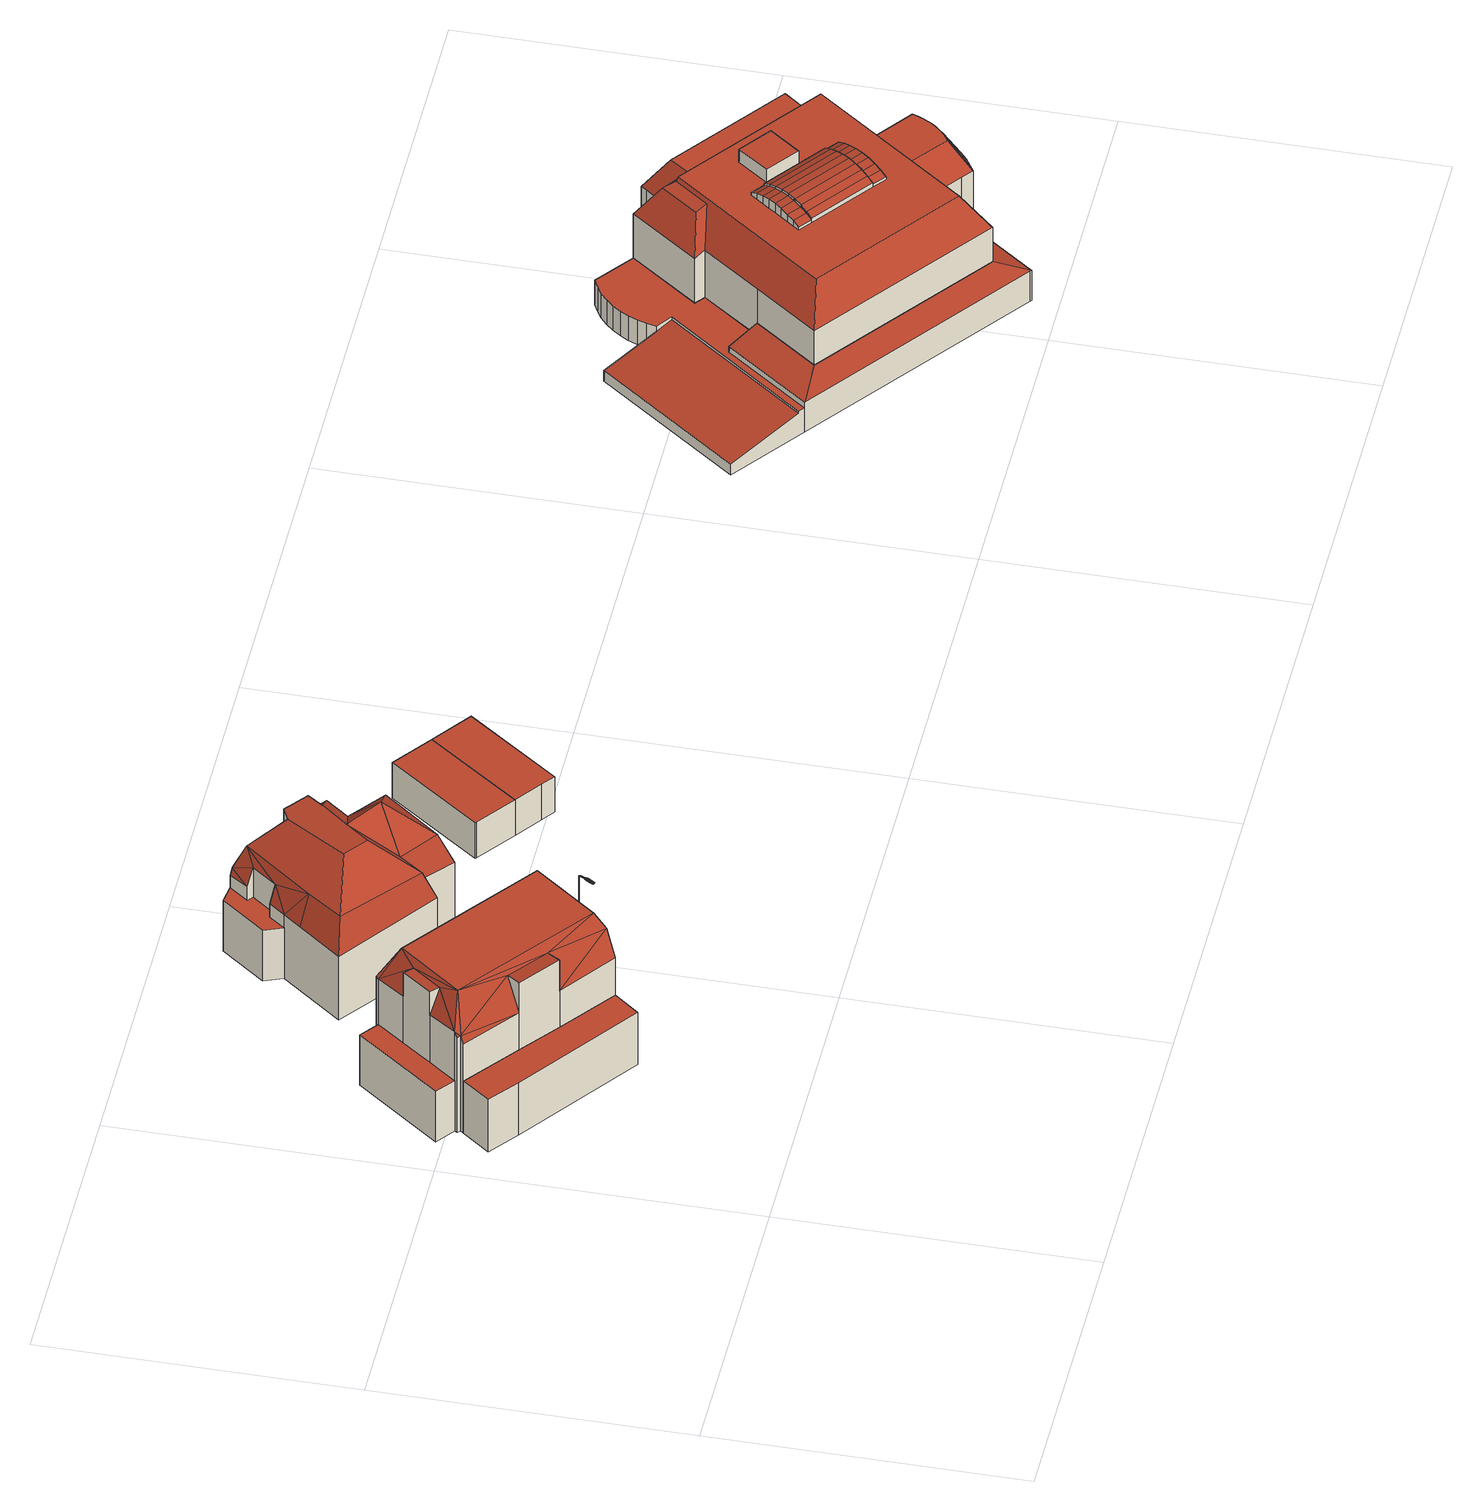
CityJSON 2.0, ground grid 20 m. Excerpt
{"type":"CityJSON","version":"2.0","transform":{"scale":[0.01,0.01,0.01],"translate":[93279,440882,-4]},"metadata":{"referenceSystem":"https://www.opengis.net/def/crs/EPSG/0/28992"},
"CityObjects":{
"building1":{"type":"Building","attributes":{"yearOfConstruction":1922,"statusOmschr":"Pand in gebruik","hoogste_bouwlaag":2,"aantalBouwlagen":3,"laagste_bouwlaag":0,"typeOmschr":"vrijstaand"},"address":[{"CountryName":"Nederland","LocalityName":"Rotterdam","ThoroughfareNumber":"4","ThoroughfareName":"Plaszicht","PostalCode":"3054AV"}],"children":["building1-1","building1-2"]},
"building1-1":{"type":"BuildingPart","parents":["building1"],"geometry":[{"type":"Solid","lod":"2","boundaries":[[[[0,1,2,3,4]],[[5,6,7,8,9,10]],[[11,12,13]],[[14,15,16]],[[17,18,19]],[[20,21,22]],[[0,23,24,1]],[[25,10,9,26]],[[27,25,26,28]],[[28,29,30,27]],[[31,30,29,32]],[[32,33,34,31]],[[35,34,33,36]],[[36,37,38,35]],[[39,40,41,42]],[[40,43,44,41]],[[45,44,43,46]],[[21,19,18,47,48,22]],[[6,22,48,7]],[[18,4,3,47]],[[38,37,39,42,49]],[[45,46,24,23,50]],[[12,51,52,16,15,13]],[[52,45,50,16]],[[42,51,12,49]],[[53,50,0]],[[0,50,23]],[[17,0,18]],[[18,0,4]],[[17,53,0]],[[54,53,20]],[[5,22,6]],[[5,20,22]],[[5,54,20]],[[20,53,17]],[[27,10,25]],[[27,30,10]],[[31,55,30]],[[30,55,10]],[[55,54,10]],[[10,54,5]],[[49,12,11]],[[56,38,49]],[[14,50,53]],[[14,16,50]],[[56,11,53]],[[56,49,11]],[[11,14,53]],[[47,3,2,57]],[[48,47,57,58]],[[7,48,58,8]],[[34,35,38,56,55,31]],[[42,41,44,45,52,51]],[[13,15,14,11]],[[55,56,53,54]],[[20,17,19,21]],[[26,9,8,58,57,2,1,24,46,43,40,39,37,36,33,32,29,28]]]],"semantics":{"surfaces":[{"type":"WallSurface"},{"type":"RoofSurface"},{"type":"ClosureSurface"},{"type":"GroundSurface"}],"values":[[0,0,0,0,0,0,0,0,0,0,0,0,0,0,0,0,0,0,0,0,0,0,0,0,0,1,1,1,1,1,1,1,1,1,1,1,1,1,1,1,1,1,1,1,1,1,1,1,2,2,2,1,1,1,1,1,3]]}}]},
"building1-2":{"type":"BuildingPart","parents":["building1"],"geometry":[{"type":"Solid","lod":"2","boundaries":[[[[59,60,61,62]],[[7,59,62,8]],[[2,63,64,3]],[[60,64,63,61]],[[8,58,48,7]],[[58,57,47,48]],[[57,2,3,47]],[[7,48,47,3,64,60,59]],[[8,62,61,63,2,57,58]]]],"semantics":{"surfaces":[{"type":"WallSurface"},{"type":"ClosureSurface"},{"type":"RoofSurface"},{"type":"GroundSurface"}],"values":[[0,0,0,0,1,1,1,2,3]]}}]},
"cityfurniture1":{"type":"CityFurniture","attributes":{"Lichtpunttype":"Straatverlichting","Brondatum":"12-06-2019","Buurt_nummer":"62","Masttype":"MAST 4M LPH 4M VERZ CON PT D60 PC VALMONT ART.301246 TEK.200.C.452","Lamptype":"PLL 36W KL.830 XTRA POLAR","Buurtnaam":"Hillegersberg Noord","Nummer":"4","Geplaatst_op":"01-01-2000","Wijknummer":"6","Nivo":"0","Datum_laatste_mutatie":"07-06-2019","Straatnaam":"Plaszicht","Thema":"Lichtmasten","Beheerobject":"88528/OVL-004","Armatuurtype":"76 2000 SDN 1X PLL 36W EVSA D60","Objecthoogte":"4","Klasse":"Tertiaire weg","Wijknaam":"Hillegersberg-Schiebroek"},"geometry":[{"type":"MultiSurface","lod":"2","boundaries":[[[65,66,67,68]],[[69,70,71,72,73]],[[74,75,76,77,78]],[[77,76,75,79,80]],[[73,72,71,81]],[[82,83,84]],[[85,86,87]],[[88,89,90]],[[91,92,82,84]],[[93,94,95,96]],[[97,98,99]],[[83,100,101,85]],[[75,102,103,79]],[[104,94,93]],[[80,79,66,65]],[[105,70,69]],[[97,99,106]],[[68,107,108]],[[109,110,71]],[[103,111,112]],[[103,69,111]],[[113,68,108,114]],[[104,115,88,94]],[[89,113,114,90]],[[69,73,111]],[[70,109,71]],[[79,103,112,116]],[[94,88,90,117]],[[100,118,101]],[[119,120,121]],[[102,122,103]],[[123,85,87]],[[109,124,110]],[[79,116,66]],[[101,118,125,126]],[[101,126,86]],[[127,105,69]],[[85,101,86]],[[118,93,96,125]],[[128,129,130,131]],[[124,84,83,110]],[[111,73,81,132]],[[119,77,80,120]],[[66,116,67]],[[100,104,93,118]],[[112,111,132]],[[94,117,95]],[[110,129,128]],[[81,133,134]],[[81,128,131,133]],[[71,110,128,81]],[[129,123,87,130]],[[135,136,137,138]],[[65,68,113]],[[110,123,129]],[[116,112,132,67]],[[136,139,137]],[[140,78,77]],[[115,89,88]],[[115,65,113,89]],[[122,127,69,103]],[[141,91,142]],[[143,144,145,146]],[[74,147,75]],[[148,149,150]],[[110,83,85,123]],[[148,141,142,149]],[[151,152,153]],[[99,98,154]],[[144,153,145]],[[155,156,157]],[[82,158,100,83]],[[142,91,124]],[[97,119,121,98]],[[147,102,75]],[[159,160,161]],[[150,149,109]],[[162,135,163]],[[157,156,164]],[[151,165,166,152]],[[154,98,104]],[[149,142,124,109]],[[155,106,99,156]],[[144,151,153]],[[167,155,157]],[[98,121,115,104]],[[168,169,148,170]],[[147,122,102]],[[147,171,127,122]],[[92,157,158,82]],[[156,99,154,164]],[[120,80,65,115]],[[164,154,104,100]],[[106,172,119,97]],[[172,140,77,119]],[[91,84,124]],[[158,164,100]],[[171,173,105,127]],[[105,150,109,70]],[[157,164,158]],[[121,120,115]],[[174,175,176]],[[175,177,178]],[[179,180,181]],[[162,182,136,135]],[[183,184,155,167]],[[185,186,187,188]],[[189,190,182,162]],[[185,191,192,193]],[[194,188,187,195]],[[196,197,198,199]],[[185,193,186]],[[200,174,176,201]],[[197,202,203,198]],[[202,204,205,203]],[[206,151,144]],[[207,183,167,208]],[[191,196,199,209]],[[182,210,136]],[[175,178,176]],[[177,179,178]],[[211,206,144]],[[161,160,106]],[[178,212,181,213]],[[165,162,163,166]],[[214,207,208,141]],[[215,216,217]],[[191,209,192]],[[181,212,178,179]],[[168,170,173]],[[201,218,219,220]],[[211,144,143]],[[190,220,219,210]],[[190,210,182]],[[221,189,162]],[[207,214,222]],[[184,161,106,155]],[[221,165,151]],[[208,167,157,92]],[[162,165,221]],[[223,224,225]],[[208,92,91,141]],[[223,225,226]],[[138,137,147]],[[136,227,168,139]],[[206,221,151]],[[210,219,227,136]],[[218,228,229,230]],[[160,231,172,106]],[[218,227,219]],[[232,222,214]],[[233,234,74,78,235]],[[176,178,236,228]],[[237,232,214]],[[236,213,232,237]],[[227,230,169,168]],[[201,176,218]],[[228,236,237,229]],[[178,213,236]],[[176,228,218]],[[213,222,232]],[[218,230,227]],[[230,229,169]],[[146,145,231,160]],[[222,183,207]],[[137,139,171,147]],[[152,166,235]],[[238,235,140]],[[153,152,235,238]],[[153,238,231]],[[229,237,214,169]],[[170,105,173]],[[169,214,141,148]],[[139,168,173,171]],[[170,148,150,105]],[[231,238,140,172]],[[235,78,140]],[[145,153,231]],[[239,226,240]],[[240,159,161,184]],[[222,240,184,183]],[[181,239,241]],[[163,135,138]],[[181,241,213]],[[234,138,147,74]],[[213,241,222]],[[163,234,233,235,166]],[[181,223,226,239]],[[226,225,159,240]],[[163,138,234]],[[241,239,240,222]],[[67,132,242]],[[95,117,243,244,245]],[[134,246,247]],[[67,242,107]],[[217,216,190]],[[130,87,248,249]],[[96,95,245]],[[131,130,249,250]],[[125,96,245,251]],[[86,126,251,252]],[[216,220,190]],[[253,215,217]],[[68,67,107]],[[126,125,251]],[[87,86,254,248]],[[86,252,254]],[[204,255,205]],[[200,201,220,216]],[[193,192,256]],[[257,206,211]],[[257,258,206]],[[256,259,223]],[[258,221,206]],[[186,193,256,180]],[[90,114,260,243]],[[186,180,179]],[[199,198,257,261]],[[117,90,243]],[[114,108,260]],[[262,258,263]],[[205,263,258]],[[262,221,258]],[[259,264,224,223]],[[192,209,259,256]],[[198,203,257]],[[209,199,264,259]],[[107,265,260]],[[262,189,221]],[[266,194,195,267]],[[255,268,263,205]],[[262,217,189]],[[217,190,189]],[[203,205,258,257]],[[143,146,159,225]],[[186,179,187]],[[263,253,217,262]],[[269,266,267,270]],[[195,187,179,177]],[[261,264,199]],[[271,272,215,253]],[[215,270,200,216]],[[256,223,181]],[[267,195,175]],[[272,269,215]],[[271,253,263]],[[261,257,211]],[[146,160,159]],[[267,175,174]],[[195,177,175]],[[269,270,215]],[[268,271,263]],[[270,267,174,200]],[[180,256,181]],[[273,197,196,274]],[[250,249,248,254,252,251,245,244,243,260,265,275,276,277,247,246]],[[242,276,275]],[[274,196,191,278]],[[264,261,211,224]],[[242,279,277,276]],[[280,281,185,188]],[[282,280,188,194]],[[211,143,225,224]],[[283,204,202,284]],[[285,282,286]],[[287,274,273,288]],[[284,202,197,273]],[[281,278,191,185]],[[289,290,291]],[[292,293,294]],[[255,204,283,295]],[[282,194,266,293]],[[281,280,282,293,296,290,297,298,295,283,284,273,274,278]],[[268,255,295,298]],[[291,290,296,299]],[[296,269,272,290]],[[272,271,297,290]],[[296,300,299]],[[301,300,296]],[[293,266,269,296]],[[271,268,298,297]],[[302,298,303,304]],[[305,281,306]],[[288,273,284,307]],[[303,298,297,308]],[[309,297,290,289]],[[294,293,282,285]],[[310,283,295,311]],[[311,295,298,302]],[[306,281,312]],[[313,278,314]],[[308,297,309]],[[312,281,278,313]],[[286,282,280,315]],[[287,316,274]],[[307,284,283,310]],[[314,278,274,316]],[[305,315,280,281]],[[301,296,293,292]],[[134,133,246]],[[133,131,250,246]],[[132,81,134,279]],[[108,107,260]],[[132,279,242]],[[107,242,275,265]],[[279,134,247,277]],[[317,318,319]],[[320,321,322]],[[323,324,325]],[[326,327,328]],[[329,330,331]],[[332,333,334]],[[320,322,335]],[[336,335,337,338,339]],[[340,341,342,343]],[[344,325,345,346,347,348,349]],[[346,350,351,352,353,318,334,354]],[[345,346,354]],[[336,338,337,355]],[[336,356,357,358,348,347,346,345,323,321,320,335]],[[347,348,359,353,352]],[[326,360,326,333]],[[333,361,362]],[[326,329,318,317]],[[356,363,357]],[[332,364,365]],[[366,332,365,367,329,331,368]],[[335,355,336]],[[369,329,367]],[[346,347,351,350]],[[326,317,319,360]],[[358,363,349]],[[349,370,371,363]],[[345,354,323]],[[335,355,337]],[[317,326,333,334,318]],[[333,332,366,368,331,329,326]],[[342,346,347,343]],[[349,358,348]],[[372,333,361]],[[371,356,336]],[[333,362,326]],[[327,326,333]],[[320,324,321]],[[363,356,371]],[[330,328,327,372,361,362]],[[363,358,357]],[[333,332,361]],[[326,330,329]],[[373,320,335]],[[361,332,366]],[[374,325,324,373]],[[355,333,326,336]],[[327,333,372]],[[330,326,362]],[[324,320,373]],[[325,323,345]],[[365,367,369,347,346,364]],[[326,328,330]],[[335,322,321,323,354,334,333,355,335,355]],[[329,331,368,366,332,334,318]],[[347,352,351]],[[374,370,349,344,325]],[[348,358,359]],[[370,374,373,335,336,371]],[[330,362,361,366,368,331]],[[324,323,321]],[[319,318,353,359,358,357,356,339,338,336,339,336,326,360]],[[336,339,356]],[[375,376,377,378]],[[378,346,347,377]],[[379,380,378,377,381]],[[380,346,378]],[[382,383,364,346,380,379]],[[340,376,375,341]],[[384,367,385,381,347]],[[377,347,381]],[[382,385,367,383]],[[377,376,340,343,347]],[[379,381,385,382]],[[386,341,375,378,346]]]}]},
"cityfurniture2":{"type":"CityFurniture","attributes":{"Lichtpunttype":"Straatverlichting","Brondatum":"12-06-2019","Buurt_nummer":"62","Masttype":"MAST 4M LPH 4M VERZ CON PT D60 PC VALMONT ART.301246 TEK.200.C.452","Lamptype":"PLL 36W KL.830 XTRA POLAR","Buurtnaam":"Hillegersberg Noord","Nummer":"4","Geplaatst_op":"01-01-2000","Wijknummer":"6","Nivo":"0","Datum_laatste_mutatie":"07-06-2019","Straatnaam":"Plaszicht","Thema":"Lichtmasten","Beheerobject":"88528/OVL-004","Armatuurtype":"76 2000 SDN 1X PLL 36W EVSA D60","Objecthoogte":"4","Klasse":"Tertiaire weg","Wijknaam":"Hillegersberg-Schiebroek"},"geometry":[{"type":"MultiSurface","lod":"2","boundaries":[[[387,388,389,390]],[[305,387,390,391]],[[312,305,391,392]],[[313,312,392,393]],[[394,313,393,395]],[[396,394,395,397]],[[398,396,397,399]],[[288,398,399,400]],[[401,288,400,402]],[[403,401,402,404]],[[405,403,404,406]],[[407,405,406,408]],[[409,407,408,410]],[[411,409,410,412]],[[413,411,412,414]],[[415,413,414,416]],[[417,415,416,418]],[[419,417,418,420]],[[421,419,420,422]],[[301,421,422,423]],[[292,301,423,424]],[[294,292,424,425]],[[285,294,425,426]],[[388,285,426,389]],[[285,388,387,305,312,313,394,396,398,288,401,403,405,407,409,411,413,415,417,419,421,301,292,294]]]}]},
"building2":{"type":"Building","attributes":{"yearOfConstruction":1922,"statusOmschr":"Pand in gebruik","hoogste_bouwlaag":2,"aantalBouwlagen":3,"laagste_bouwlaag":0,"typeOmschr":"vrijstaand"},"address":[{"CountryName":"Nederland","LocalityName":"Rotterdam","ThoroughfareNumber":"5","ThoroughfareName":"Plaszicht","PostalCode":"3054AV"}],"geometry":[{"type":"Solid","lod":"2","boundaries":[[[[427,428,429,430,431,432]],[[433,434,435]],[[436,437,438]],[[439,440,441,442]],[[443,439,442,444]],[[445,443,444,446]],[[447,445,446,448]],[[448,449,450,447]],[[427,450,449,428]],[[429,451,452,430]],[[451,453,454,452]],[[455,454,453,456]],[[430,457,458,431]],[[459,458,457,460]],[[460,461,462,459]],[[461,463,464,462]],[[455,456,441,440,465,466]],[[463,455,466,464]],[[435,467,468,433]],[[467,437,436,468]],[[438,462,469]],[[466,465,469]],[[438,432,459]],[[462,464,466]],[[462,466,469]],[[438,459,462]],[[432,458,459]],[[432,431,458]],[[470,438,467]],[[467,438,437]],[[470,467,435]],[[470,435,434]],[[471,472,473]],[[472,474,473]],[[475,476,472]],[[476,474,472]],[[457,430,452,454,455,463,461,460]],[[470,476,450,427]],[[465,440,477,469]],[[475,471,445,447]],[[473,478,439,443]],[[447,450,476,475]],[[427,432,438,470]],[[471,473,443,445]],[[478,477,440,439]],[[433,468,436,479,480,474,434]],[[436,438,469,477,479]],[[480,479,477,478]],[[475,472,471]],[[474,480,478,473]],[[470,434,474,476]],[[449,448,446,444,442,441,456,453,451,429,428]]]],"semantics":{"surfaces":[{"type":"WallSurface"},{"type":"RoofSurface"},{"type":"GroundSurface"}],"values":[[0,0,0,0,0,0,0,0,0,0,0,0,0,0,0,0,0,0,0,0,1,1,1,1,1,1,1,1,1,1,1,1,1,1,1,1,1,1,1,1,1,1,1,1,1,1,1,1,1,1,1,2]]}}]},
"building3":{"type":"Building","attributes":{"yearOfConstruction":1922,"statusOmschr":"Pand in gebruik","aantalBouwlagen":1},"address":[{"CountryName":"Nederland","LocalityName":"Rotterdam"}],"geometry":[{"type":"Solid","lod":"2","boundaries":[[[[481,482,483,484]],[[482,485,486,483]],[[487,486,485,488]],[[489,487,488,490]],[[484,489,490,481]],[[484,483,486,487,489]],[[481,490,488,485,482]]]],"semantics":{"surfaces":[{"type":"WallSurface"},{"type":"RoofSurface"},{"type":"GroundSurface"}],"values":[[0,0,0,0,0,1,2]]}}]},
"building4":{"type":"Building","attributes":{"yearOfConstruction":1922,"statusOmschr":"Pand in gebruik","aantalBouwlagen":1},"address":[{"CountryName":"Nederland","LocalityName":"Rotterdam"}],"geometry":[{"type":"Solid","lod":"2","boundaries":[[[[491,481,484,492]],[[481,490,489,484]],[[493,489,490,494]],[[495,493,494,496]],[[492,495,496,491]],[[492,484,489,493,495]],[[491,496,494,490,481]]]],"semantics":{"surfaces":[{"type":"WallSurface"},{"type":"RoofSurface"},{"type":"GroundSurface"}],"values":[[0,0,0,0,0,1,2]]}}]},
"building5":{"type":"Building","attributes":{"yearOfConstruction":2001,"statusOmschr":"Pand in gebruik","hoogste_bouwlaag":2,"aantalBouwlagen":3,"laagste_bouwlaag":0,"typeOmschr":"vrijstaand"},"address":[{"CountryName":"Nederland","LocalityName":"Rotterdam","ThoroughfareNumber":"209","ThoroughfareName":"Straatweg","PostalCode":"3054AE"}],"children":["building5-1","building5-2"]},
"building5-1":{"type":"BuildingPart","parents":["building5"],"geometry":[{"type":"Solid","lod":"2","boundaries":[[[[497,498,499,500,501]],[[502,503,504,505,506]],[[507,508,509,510]],[[508,511,512,509]],[[511,513,514,512]],[[513,515,516,514]],[[515,517,518,516]],[[517,519,520,518]],[[519,521,522,520]],[[521,523,524,522]],[[523,497,501,524]],[[498,525,526,499]],[[525,527,528,526]],[[527,502,506,529,530,528]],[[503,531,532,504]],[[531,533,534,532]],[[499,535,536,500]],[[535,530,529,536]],[[537,538,539,540]],[[505,537,540,506]],[[541,542,539,538,543]],[[544,541,543,545]],[[542,546,547,539]],[[546,548,549,547]],[[548,507,510,549]],[[533,550,551,534]],[[550,544,545,551]],[[547,549,510,509,512,514,516,518,520,522,524,501,500,536,529,506,540,539]],[[530,535,499,526,528]],[[537,505,543,538]],[[545,543,505,504,532]],[[532,534,551,545]],[[544,550,533,531,503,502,527,525,498,497,523,521,519,517,515,513,511,508,507,548,546,542,541]]]],"semantics":{"surfaces":[{"type":"WallSurface"},{"type":"ClosureSurface"},{"type":"RoofSurface"},{"type":"GroundSurface"}],"values":[[0,0,0,0,0,0,0,0,0,0,0,0,0,0,0,0,0,0,0,0,1,1,1,1,1,1,1,2,2,2,2,2,3]]}}]},
"building5-2":{"type":"BuildingPart","parents":["building5"],"geometry":[{"type":"Solid","lod":"2","boundaries":[[[[552,553,554,555]],[[556,557,558,559]],[[560,561,562,563]],[[564,565,566,567]],[[568,507,510,569,570]],[[533,571,572,573,534]],[[574,575,576]],[[577,578,579]],[[547,539,538,580,581]],[[582,583,562,561,584,585]],[[586,552,555,587,588,589]],[[571,590,591,572]],[[590,592,593,591]],[[592,594,595,593]],[[594,596,597,595]],[[596,598,599,597]],[[598,600,601,599]],[[600,602,603,601]],[[602,604,605,603]],[[604,606,607,605]],[[606,608,609,607]],[[608,610,611,609]],[[610,612,613,611]],[[612,614,615,613]],[[614,616,617,615]],[[616,618,619,617]],[[618,568,570,619]],[[579,574,576,577]],[[510,549,620,569]],[[549,547,581,620]],[[621,622,623,624]],[[622,625,626,623]],[[625,627,628,626]],[[627,621,624,628]],[[584,629,630,585]],[[631,632,630,629]],[[631,633,634,632]],[[560,563,635]],[[636,560,635,637]],[[633,638,639,634]],[[638,640,641,639]],[[636,637,558,557]],[[642,643,641,640]],[[556,559,644]],[[645,556,644,646]],[[538,543,647,580]],[[648,649,650,651]],[[649,582,585,650]],[[652,648,651,653]],[[654,652,653,655]],[[656,657,658,659]],[[660,656,659,661]],[[588,662,663,589]],[[662,660,661,663]],[[664,665,666,667]],[[583,664,667,562]],[[665,668,669,666]],[[668,670,671,669]],[[672,673,674,675]],[[673,676,677,674]],[[676,678,679,677]],[[678,587,555,679]],[[670,680,681,671]],[[680,672,675,681]],[[564,567,682]],[[683,684,685,686]],[[683,645,646,684]],[[687,688,566,565]],[[689,686,685,690]],[[691,689,690]],[[687,692,693,688]],[[694,695,693,692]],[[696,691,690,697]],[[553,696,697,554]],[[694,586,589,695]],[[698,643,642,699]],[[655,700,701,654]],[[700,658,657,701]],[[682,698,699,564]],[[543,545,702,647]],[[545,551,703,702]],[[551,534,573,703]],[[704,705,605]],[[607,704,605]],[[705,706,603]],[[605,705,603]],[[706,707,601]],[[603,706,601]],[[597,708,595]],[[597,709,708]],[[595,710,593]],[[595,708,710]],[[593,711,591]],[[593,710,711]],[[575,574,579,578,712]],[[575,712,713,714]],[[542,541,543,538,539]],[[550,533,534,551]],[[507,548,549,510]],[[548,546,547,549]],[[546,542,539,547]],[[541,544,545,543]],[[544,550,551,545]],[[585,630,632,651,650]],[[632,634,639,653,651]],[[639,641,643,655,653]],[[682,567,566,659,658]],[[566,688,693,661,659]],[[693,695,589,663,661]],[[667,666,635,563,562]],[[666,669,558,637,635]],[[669,671,644,559,558]],[[675,674,690,685,684]],[[674,677,697,690]],[[677,679,555,554,697]],[[715,716,717,577,576],[664,583,582,649,648,652,654,701,657,656,660,662,588,587,678,676,673,672,680,670,668,665],[621,627,625,622]],[[715,576,575,714,581,580,647]],[[617,619,570,718,719]],[[569,620,713,712]],[[615,617,719,720]],[[713,620,581,714]],[[720,719,718,721]],[[611,613,721,718,570,569,712,578,577,717]],[[624,623,626,628]],[[721,613,615,720]],[[671,681,646,644]],[[681,675,684,646]],[[561,560,629,584]],[[560,636,633,631,629]],[[636,557,556,640,638,633]],[[556,645,699,642,640]],[[645,683,686,564,699]],[[686,689,691,687,565,564]],[[691,696,553,694,692,687]],[[553,552,586,694]],[[643,698,700,655]],[[698,682,658,700]],[[722,704,607,609]],[[717,716,702,703,723,722,609,611]],[[711,710,708,709,724,707,706,705,704,722,723,725]],[[715,647,702,716]],[[723,703,573,572,725]],[[707,724,599,601]],[[724,709,597,599]],[[711,725,572,591]],[[550,544,541,542,546,548,507,568,618,616,614,612,610,608,606,604,602,600,598,596,594,592,590,571,533]]]],"semantics":{"surfaces":[{"type":"WallSurface"},{"type":"RoofSurface"},{"type":"ClosureSurface"},{"type":"GroundSurface"}],"values":[[0,0,0,0,0,0,0,0,0,0,0,0,0,0,0,0,0,0,0,0,0,0,0,0,0,0,0,0,0,0,0,0,0,0,0,0,0,0,0,0,0,0,0,0,0,0,0,0,0,0,0,0,0,0,0,0,0,0,0,0,0,0,0,0,0,0,0,0,0,0,0,0,0,0,0,0,0,0,0,0,0,0,1,1,1,1,1,1,1,1,1,1,1,1,1,1,2,2,2,2,2,2,2,1,1,1,1,1,1,1,1,1,1,1,1,1,1,1,1,1,1,1,1,1,1,1,1,1,1,1,1,1,1,1,1,1,1,1,1,1,1,1,1,1,1,3]]}}]}
},
"vertices":[
[233,1894,932],[233,1894,197],[218,1875,197],[218,1875,598],[218,1875,881],[1210,1225,1054],[1157,1161,882],[1157,1161,596],[1157,1161,197],[1243,1265,197],[1243,1265,1051],[561,2243,1118],[498,2291,942],[498,2291,1127],[421,2058,1120],[360,2105,1127],[360,2105,948],[625,1694,1101],[563,1612,880],[563,1612,1113],[872,1507,1102],[808,1422,1114],[808,1422,875],[213,1910,932],[213,1910,197],[1290,1228,926],[1290,1228,197],[1599,1631,925],[1599,1631,197],[1552,1667,197],[1552,1667,1049],[1581,1711,1054],[1581,1711,197],[1249,1963,197],[1249,1963,1050],[1279,2002,946],[1279,2002,197],[642,2483,197],[642,2483,943],[630,2467,197],[514,2555,197],[514,2555,586],[630,2467,584],[106,2015,197],[106,2015,588],[225,1926,586],[225,1926,197],[563,1612,597],[808,1422,597],[630,2467,936],[225,1926,964],[498,2291,584],[360,2105,585],[362,1938,1168],[1200,1300,1167],[1503,1699,1169],[665,2335,1167],[563,1612,197],[808,1422,197],
[1026,1001,600],[265,1554,601],[265,1554,197],[1026,1001,197],[83,1696,197],[83,1696,602],
[2107,1568,640],[2107,1568,641],[2106,1566,642],[2106,1566,641],[2108,1571,641],[2108,1572,642],[2106,1570,643],[2107,1570,643],[2107,1569,643],[2111,1572,637],[2110,1571,639],[2110,1571,638],[2109,1571,638],[2110,1572,637],[2109,1570,640],[2108,1569,639],[2105,1568,643],[2105,1572,640],[2104,1570,641],[2106,1572,640],[2103,1569,642],[2102,1567,642],[2102,1567,643],[2105,1567,640],[2105,1566,640],[2104,1565,640],[2107,1574,639],[2107,1573,639],[2104,1568,640],[2104,1567,640],[2103,1566,640],[2102,1566,640],[2107,1571,637],[2106,1570,638],[2107,1572,637],[2104,1570,640],[2103,1568,641],[2110,1572,639],[2109,1570,641],[2105,1569,639],[2109,1573,640],[2108,1573,636],[2105,1565,642],[2105,1565,641],[2107,1572,641],[2105,1570,642],[2107,1569,642],[2107,1568,642],[2106,1566,640],[2104,1565,641],[2106,1568,639],[2108,1568,641],[2103,1565,640],[2103,1568,640],[2108,1571,637],[2107,1569,638],[2107,1570,638],[2110,1572,640],[2103,1569,643],[2106,1572,641],[2102,1566,641],[2102,1567,641],[2109,1572,640],[2104,1568,643],[2104,1569,643],[2103,1567,643],[2103,1567,644],[2106,1567,643],[2103,1566,644],[2104,1566,644],[2113,1575,634],[2112,1576,635],[2112,1575,636],[2112,1574,636],[2112,1575,637],[2110,1572,636],[2108,1575,638],[2107,1574,640],[2110,1575,631],[2111,1575,631],[2110,1574,633],[2110,1575,633],[2111,1573,638],[2109,1575,638],[2108,1574,640],[2108,1573,640],[2112,1575,631],[2112,1574,633],[2111,1574,633],[2106,1571,638],[2107,1574,636],[2106,1572,638],[2106,1573,638],[2105,1572,639],[2109,1575,633],[2109,1574,634],[2108,1574,634],[2113,1576,632],[2112,1575,634],[2105,1571,639],[2113,1575,632],[2112,1574,634],[2107,1574,637],[2111,1576,637],[2110,1576,637],[2110,1575,639],[2111,1574,638],[2109,1572,636],[2110,1574,638],[2113,1580,628],[2112,1580,628],[2112,1579,630],[2111,1580,628],[2111,1579,630],[2111,1579,628],[2110,1579,628],[2110,1578,630],[2113,1577,632],[2108,1576,635],[2108,1575,635],[2111,1579,623],[2111,1579,626],[2111,1580,626],[2111,1580,623],[2114,1577,630],[2114,1578,630],[2111,1578,623],[2111,1578,626],[2110,1578,626],[2112,1580,623],[2112,1580,626],[2111,1577,623],[2112,1577,623],[2112,1576,625],[2111,1577,625],[2113,1579,628],[2113,1579,631],[2112,1576,623],[2112,1576,626],[2113,1576,623],[2113,1576,626],[2112,1576,629],[2108,1576,636],[2108,1575,637],[2111,1577,626],[2113,1577,633],[2111,1576,629],[2110,1579,630],[2110,1578,632],[2109,1576,636],[2114,1579,626],[2114,1579,628],[2114,1578,628],[2112,1578,633],[2113,1578,633],[2113,1579,630],[2113,1576,630],[2109,1577,634],[2110,1577,629],[2110,1576,629],[2110,1576,631],[2110,1577,631],[2112,1577,635],[2111,1579,633],[2111,1578,635],[2111,1577,635],[2110,1573,634],[2110,1577,634],[2111,1574,635],[2111,1574,636],[2111,1573,635],[2111,1579,632],[2110,1578,635],[2110,1573,635],[2109,1577,631],[2109,1576,633],[2110,1577,632],[2105,1565,643],[2069,1517,651],[2068,1517,651],[2068,1518,651],[2069,1518,655],[2069,1517,655],[2067,1519,654],[2068,1519,654],[2068,1518,655],[2067,1518,652],[2067,1519,652],[2114,1578,626],[2067,1519,653],[2113,1577,623],[2110,1578,628],[2112,1576,627],[2113,1576,628],[2110,1577,627],[2070,1516,652],[2111,1576,627],[2114,1577,628],[2114,1577,626],[2111,1577,627],[2070,1516,653],[2113,1580,623],[2113,1580,626],[2114,1577,623],[2114,1580,623],[2114,1580,626],[2114,1578,623],[2114,1579,623],[2112,1577,596],[2111,1577,596],[2070,1516,654],[2070,1517,654],[2070,1517,655],[2111,1578,596],[2104,1565,644],[2111,1580,596],[2111,1579,596],[2112,1580,596],[2113,1576,596],[2112,1576,596],[2112,1583,194],[2111,1583,194],[2110,1574,194],[2111,1574,194],[2117,1579,194],[2114,1579,596],[2117,1580,194],[2114,1583,194],[2113,1580,596],[2113,1583,194],[2113,1577,596],[2114,1580,596],[2114,1578,596],[2114,1577,596],[2116,1581,194],[2116,1582,194],[2115,1582,194],[2115,1575,194],[2116,1576,194],[2116,1575,194],[2109,1581,194],[2108,1580,194],[2112,1574,194],[2117,1577,194],[2117,1578,194],[2113,1574,194],[2114,1574,194],[2108,1579,194],[2108,1578,194],[2108,1576,194],[2109,1582,194],[2109,1575,194],[2065,1525,651],[2068,1529,650],[2065,1526,651],[2044,1471,659],[2061,1494,654],[2044,1470,659],[2077,1517,650],[2057,1495,646],[2074,1518,640],[2031,1477,661],[2072,1523,659],[2071,1524,658],[2067,1528,655],[2070,1525,657],[2070,1525,655],[2079,1519,655],[2043,1469,661],[2080,1520,650],[2043,1469,660],[2031,1477,660],[2042,1469,660],[2030,1477,660],[2031,1478,660],[2069,1527,646],[2077,1521,646],[2078,1521,647],[2069,1527,647],[2071,1520,640],[2079,1520,649],[2078,1521,649],[2069,1527,649],[2068,1528,649],[2068,1523,640],[2078,1522,649],[2070,1528,649],[2069,1528,649],[2068,1529,649],[2080,1520,649],[2043,1468,660],[2032,1479,659],[2049,1502,654],[2065,1525,650],[2067,1529,649],[2031,1478,661],[2076,1521,657],[2073,1523,657],[2051,1499,646],[2078,1521,651],[2078,1522,654],[2076,1521,655],[2069,1528,654],[2073,1523,655],[2069,1528,651],[2035,1476,650],[2035,1476,651],[2074,1522,658],[2041,1472,651],[2040,1473,650],[2084,1530,645],[2076,1536,645],[2076,1536,647],[2084,1531,647],[2085,1531,647],[2084,1530,647],[2076,1537,647],[2085,1531,653],[2078,1521,654],[2069,1527,651],[2076,1537,653],[2077,1521,647],
[2110,1582,194],[2111,1582,194],[2111,1582,61],[2110,1582,61],[2109,1581,61],[2108,1579,61],[2108,1578,61],[2108,1577,194],[2108,1577,61],[2109,1576,194],[2109,1576,61],[2110,1575,194],[2110,1575,61],[2111,1574,61],[2112,1573,194],[2112,1573,61],[2113,1573,194],[2113,1573,61],[2114,1573,194],[2114,1573,61],[2115,1574,194],[2115,1574,61],[2117,1575,194],[2117,1575,61],[2117,1576,194],[2117,1576,61],[2118,1577,194],[2118,1577,61],[2118,1578,194],[2118,1578,61],[2118,1579,194],[2118,1579,61],[2117,1581,194],[2117,1581,61],[2117,1582,194],[2117,1582,61],[2115,1582,61],[2114,1583,61],[2113,1583,61],[2112,1583,61],
[2270,3112,683],[2270,3112,195],[1650,3566,195],[1650,3566,585],[1650,3566,678],[1664,3556,727],[1978,3168,1088],[1900,3066,1094],[1978,3168,960],[1741,3241,1095],[1741,3241,1049],[1680,3474,898],[1674,2333,700],[1062,2794,680],[1062,2794,195],[1674,2333,195],[1791,2485,696],[1791,2485,195],[2027,2303,681],[2027,2303,195],[2393,2780,686],[2393,2780,195],[2155,2962,195],[2155,2962,690],[1527,3583,195],[1527,3583,585],[1310,3299,195],[1310,3299,585],[1360,3182,585],[1360,3182,195],[1558,3444,585],[1558,3444,686],[1593,3417,809],[1593,3417,585],[1473,3260,585],[1473,3260,811],[1439,3286,585],[1439,3286,683],[1276,3073,684],[1360,3182,684],[1828,3283,959],[1828,3283,1090],[1333,3029,896],[2179,3098,892],[2010,2402,895],[1966,2728,1127],[1775,2576,891],[1751,2891,1107],[2293,2770,896],[2064,2949,890],[1169,2807,900],[1662,2420,889],[1472,2851,1120],[1620,2737,1118],
[3348,2715,167],[3098,2899,167],[3098,2899,441],[3348,2715,441],[2669,2314,167],[2669,2314,441],[2675,2310,441],[2675,2310,167],[2918,2128,441],[2918,2128,167],
[3598,2532,167],[3598,2532,441],[3083,2005,441],[3083,2005,167],[3168,1942,441],[3168,1942,167],
[7077,2207,400],[7066,2144,400],[7066,2144,550],[7066,2144,587],[7077,2207,587],[6528,1149,400],[7939,98,400],[7939,98,631],[6528,1149,631],[6528,1149,587],[7636,2404,400],[7395,2584,400],[7395,2584,587],[7636,2404,587],[7338,2555,400],[7338,2555,587],[7284,2521,400],[7284,2521,587],[7235,2480,400],[7235,2480,587],[7191,2433,400],[7191,2433,587],[7153,2382,400],[7153,2382,587],[7121,2327,400],[7121,2327,587],[7096,2268,400],[7096,2268,587],[6735,2392,400],[6735,2392,481],[6066,1494,400],[6066,1494,481],[6492,1176,587],[6492,1176,570],[7950,89,400],[7950,89,631],[8320,585,400],[8320,585,631],[7163,2076,570],[7163,2076,587],[6927,1685,631],[7103,1554,686],[7103,1554,587],[6927,1685,587],[6802,1149,400],[7103,1554,400],[6802,1149,686],[7920,317,400],[7920,317,687],[7377,1922,400],[7377,1922,587],[7313,1970,400],[7313,1970,587],[8191,681,400],[8191,681,687],
[7485,1305,1215],[7513,1343,1239],[7513,1343,1224],[7485,1305,1202],[7643,1518,1268],[7675,1561,1257],[7675,1561,1241],[7643,1518,1251],[7706,1603,1239],[7735,1641,1215],[7735,1641,1202],[7706,1603,1224],[7959,1144,1268],[7927,1101,1257],[7927,1101,1241],[7959,1144,1251],[7793,2287,400],[7636,2404,928],[7793,2287,928],[8393,530,400],[8393,530,948],[8320,585,949],[7723,2155,1158],[7710,2164,1158],[7723,2155,1184],[7735,2146,1184],[7750,2167,1139],[7735,2146,1158],[7103,1554,950],[7377,1922,950],[8117,1357,1184],[7735,1641,1184],[8117,1357,1215],[8117,1357,1202],[7867,1021,1215],[7485,1305,1184],[7867,1021,1184],[7867,1021,1202],[8452,560,400],[8452,560,934],[8507,597,400],[8507,597,934],[8558,639,400],[8558,639,934],[8603,687,400],[8603,687,934],[8643,740,400],[8643,740,934],[8676,797,400],[8676,797,934],[8703,858,400],[8703,858,934],[8723,921,400],[8723,921,934],[8736,986,400],[8736,986,934],[8540,1133,400],[8540,1133,932],[8827,1516,400],[8827,1516,930],[8706,1605,400],[8706,1605,932],[8796,1727,400],[8796,1727,932],[7883,2408,400],[7883,2408,929],[7857,2374,400],[7857,2374,929],[7313,1970,928],[7782,1638,1184],[7983,1489,1184],[7983,1489,1281],[7782,1638,1281],[8129,1685,1184],[8129,1685,1281],[7928,1834,1184],[7928,1834,1281],[8089,1319,1239],[8089,1319,1224],[8088,1318,1239],[8088,1318,1225],[8058,1277,1256],[8058,1277,1241],[7706,1603,1225],[7676,1562,1256],[7676,1562,1241],[8057,1277,1257],[8057,1277,1241],[8025,1234,1268],[8025,1234,1251],[8025,1233,1268],[8025,1233,1252],[7643,1518,1252],[7610,1473,1272],[7610,1473,1255],[6802,1149,950],[8171,1256,1184],[8200,1295,1184],[8200,1295,1202],[8171,1256,1225],[8140,1215,1184],[8140,1215,1241],[8108,1172,1184],[8108,1172,1252],[8010,1039,1184],[8042,1083,1184],[8042,1083,1252],[8010,1039,1241],[7979,998,1184],[7979,998,1225],[7950,959,1184],[7950,959,1202],[7652,1702,1184],[7624,1664,1184],[7624,1664,1225],[7652,1702,1202],[7593,1622,1184],[7593,1622,1241],[7560,1579,1184],[7560,1579,1252],[7494,1490,1184],[7462,1447,1184],[7462,1447,1241],[7494,1490,1252],[7431,1405,1184],[7431,1405,1225],[7403,1367,1184],[7403,1367,1202],[7527,1534,1184],[7527,1534,1255],[7959,1144,1252],[7577,1429,1268],[7577,1429,1252],[7576,1428,1251],[7576,1428,1268],[7926,1100,1256],[7926,1100,1241],[7544,1385,1257],[7544,1385,1241],[7544,1385,1256],[7896,1060,1239],[7896,1060,1225],[7895,1059,1239],[7895,1059,1224],[7513,1344,1239],[7513,1344,1225],[7992,1189,1255],[7992,1189,1272],[8075,1127,1255],[8075,1127,1184],[7920,317,950],[8191,681,950],[8591,935,1149],[8580,902,1149],[8566,869,1149],[8550,838,1149],[8486,752,1149],[8510,779,1149],[8461,727,1149],[8434,705,1149],[7661,2233,1139],[7484,1995,1139],[7548,1947,1158],[6995,1178,1184],[7892,511,1184],[8619,1488,1184],[7814,2113,1148],[7905,2236,1148],[8621,1703,1148],[8529,1581,1148],[8360,1106,1149],[8175,856,1149],[8531,807,1149],[8405,685,1149]
]}
